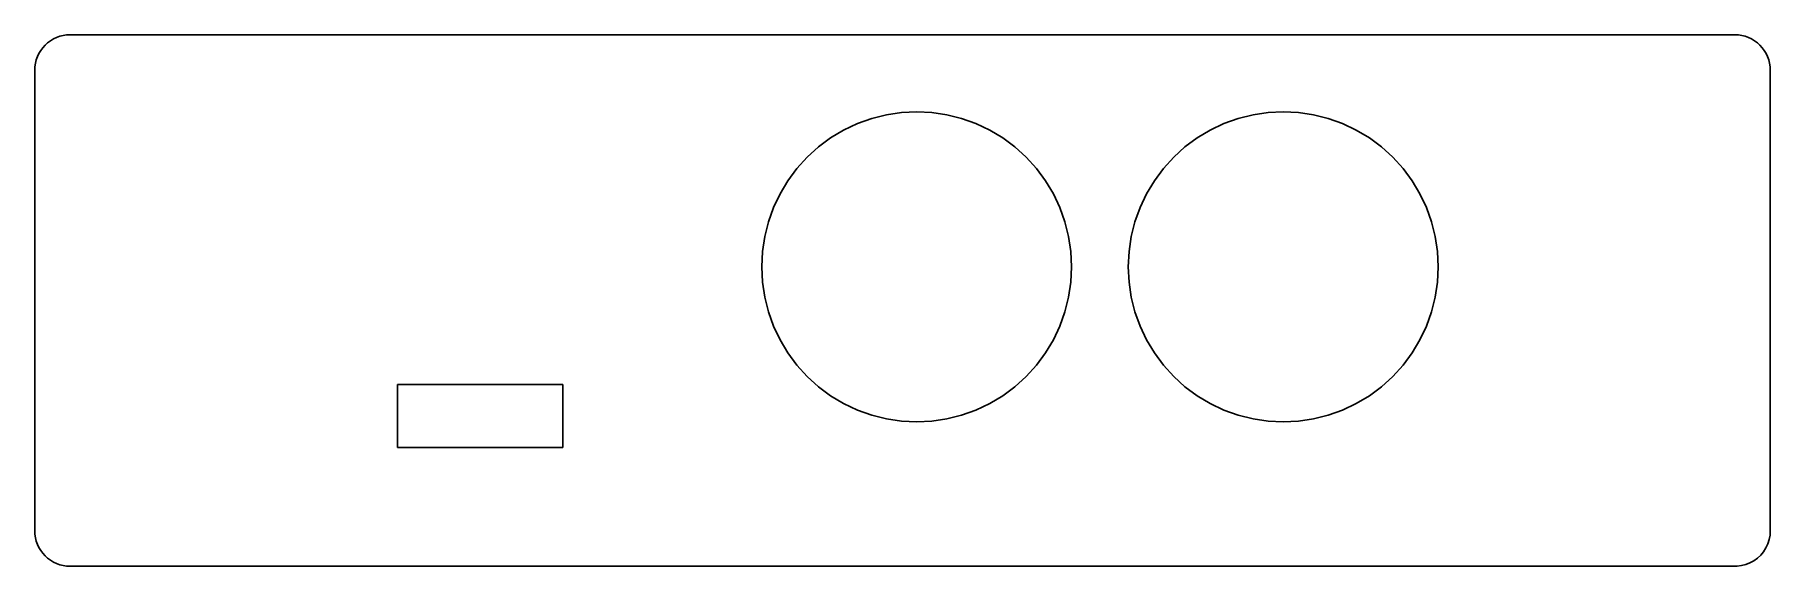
# Model space of a CAD drawing. Header units: metres. Extents: x 0 to 98, y 0 to 30.
import ezdxf

# ---------------------------------------------------------------- set-up
doc = ezdxf.new("R2010")
doc.units = ezdxf.units.M

msp = doc.modelspace()

# ---------------------------------------------------------------- linework, layer by layer
for p, q in [((0.586, 29.414), (0.454, 29.269)), ((0.731, 29.546), (0.586, 29.414)), ((0.889, 29.663), (0.731, 29.546)), ((1.057, 29.764), (0.889, 29.663)), ((1.235, 29.848), (1.057, 29.764)), ((1.419, 29.914), (1.235, 29.848)), ((1.61, 29.962), (1.419, 29.914)), ((1.804, 29.99), (1.61, 29.962)), ((2, 30), (1.804, 29.99)), ((96, 30), (2, 30)), ((96.196, 29.99), (96, 30)), ((96.39, 29.962), (96.196, 29.99)), ((96.581, 29.914), (96.39, 29.962)), ((96.765, 29.848), (96.581, 29.914)), ((96.943, 29.764), (96.765, 29.848)), ((97.111, 29.663), (96.943, 29.764)), ((97.269, 29.546), (97.111, 29.663)), ((97.414, 29.414), (97.269, 29.546)), ((97.546, 29.269), (97.414, 29.414)), ((0.086, 28.581), (0.038, 28.39)), ((0.152, 28.765), (0.086, 28.581)), ((0.236, 28.943), (0.152, 28.765)), ((0.337, 29.111), (0.236, 28.943)), ((0.454, 29.269), (0.337, 29.111)), ((97.663, 29.111), (97.546, 29.269)), ((97.764, 28.943), (97.663, 29.111)), ((97.848, 28.765), (97.764, 28.943)), ((97.914, 28.581), (97.848, 28.765)), ((97.962, 28.39), (97.914, 28.581)), ((0.01, 28.196), (0, 28)), ((0, 28), (0, 2)), ((0.038, 28.39), (0.01, 28.196)), ((97.99, 28.196), (97.962, 28.39)), ((98, 28), (97.99, 28.196)), ((98, 2), (98, 28)), ((47.26, 25.273), (48.093, 25.482)), ((48.093, 25.482), (48.942, 25.608)), ((48.942, 25.608), (49.8, 25.65)), ((49.8, 25.65), (50.658, 25.608)), ((50.658, 25.608), (51.507, 25.482)), ((51.507, 25.482), (52.34, 25.273)), ((67.96, 25.273), (68.793, 25.482)), ((68.793, 25.482), (69.642, 25.608)), ((69.642, 25.608), (70.5, 25.65)), ((70.5, 25.65), (71.358, 25.608)), ((71.358, 25.608), (72.207, 25.482)), ((72.207, 25.482), (73.04, 25.273)), ((44.939, 24.175), (45.675, 24.617)), ((45.675, 24.617), (46.452, 24.984)), ((46.452, 24.984), (47.26, 25.273)), ((52.34, 25.273), (53.148, 24.984)), ((53.148, 24.984), (53.925, 24.617)), ((53.925, 24.617), (54.661, 24.175)), ((65.639, 24.175), (66.375, 24.617)), ((66.375, 24.617), (67.151, 24.984)), ((67.151, 24.984), (67.96, 25.273)), ((73.04, 25.273), (73.849, 24.984)), ((73.849, 24.984), (74.625, 24.617)), ((74.625, 24.617), (75.361, 24.175)), ((43.613, 23.087), (44.249, 23.664)), ((44.249, 23.664), (44.939, 24.175)), ((54.661, 24.175), (55.351, 23.664)), ((55.351, 23.664), (55.987, 23.087)), ((64.313, 23.087), (64.949, 23.664)), ((64.949, 23.664), (65.639, 24.175)), ((75.361, 24.175), (76.051, 23.664)), ((76.051, 23.664), (76.687, 23.087)), ((43.036, 22.451), (43.613, 23.087)), ((55.987, 23.087), (56.564, 22.451)), ((63.736, 22.451), (64.313, 23.087)), ((76.687, 23.087), (77.264, 22.451)), ((42.083, 21.025), (42.525, 21.761)), ((42.525, 21.761), (43.036, 22.451)), ((56.564, 22.451), (57.075, 21.761)), ((57.075, 21.761), (57.517, 21.025)), ((62.783, 21.025), (63.225, 21.761)), ((63.225, 21.761), (63.736, 22.451)), ((77.264, 22.451), (77.775, 21.761)), ((77.775, 21.761), (78.217, 21.025)), ((41.716, 20.248), (42.083, 21.025)), ((57.517, 21.025), (57.884, 20.248)), ((62.416, 20.248), (62.783, 21.025)), ((78.217, 21.025), (78.584, 20.248)), ((41.427, 19.44), (41.716, 20.248)), ((57.884, 20.248), (58.173, 19.44)), ((62.127, 19.44), (62.416, 20.248)), ((78.584, 20.248), (78.873, 19.44)), ((41.218, 18.607), (41.427, 19.44)), ((58.173, 19.44), (58.382, 18.607)), ((61.918, 18.607), (62.127, 19.44)), ((78.873, 19.44), (79.082, 18.607)), ((41.05, 16.9), (41.092, 17.758)), ((41.092, 17.758), (41.218, 18.607)), ((58.382, 18.607), (58.508, 17.758)), ((58.508, 17.758), (58.55, 16.9)), ((61.75, 16.9), (61.792, 17.758)), ((61.792, 17.758), (61.918, 18.607)), ((79.082, 18.607), (79.208, 17.758)), ((79.208, 17.758), (79.25, 16.9)), ((41.092, 16.042), (41.05, 16.9)), ((58.55, 16.9), (58.508, 16.042)), ((61.792, 16.042), (61.75, 16.9)), ((79.25, 16.9), (79.208, 16.042)), ((41.218, 15.193), (41.092, 16.042)), ((58.508, 16.042), (58.382, 15.193)), ((61.918, 15.193), (61.792, 16.042)), ((79.208, 16.042), (79.082, 15.193)), ((41.427, 14.36), (41.218, 15.193)), ((58.382, 15.193), (58.173, 14.36)), ((62.127, 14.36), (61.918, 15.193)), ((79.082, 15.193), (78.873, 14.36)), ((41.716, 13.552), (41.427, 14.36)), ((58.173, 14.36), (57.884, 13.552)), ((62.416, 13.552), (62.127, 14.36)), ((78.873, 14.36), (78.584, 13.552)), ((42.083, 12.775), (41.716, 13.552)), ((42.525, 12.039), (42.083, 12.775)), ((57.517, 12.775), (57.075, 12.039)), ((57.884, 13.552), (57.517, 12.775)), ((62.783, 12.775), (62.416, 13.552)), ((63.225, 12.039), (62.783, 12.775)), ((78.217, 12.775), (77.775, 12.039)), ((78.584, 13.552), (78.217, 12.775)), ((43.036, 11.349), (42.525, 12.039)), ((57.075, 12.039), (56.564, 11.349)), ((63.736, 11.349), (63.225, 12.039)), ((77.775, 12.039), (77.264, 11.349)), ((43.613, 10.713), (43.036, 11.349)), ((56.564, 11.349), (55.987, 10.713)), ((64.313, 10.713), (63.736, 11.349)), ((77.264, 11.349), (76.687, 10.713)), ((20.48, 6.7), (20.48, 10.26)), ((20.48, 10.26), (29.82, 10.26)), ((29.82, 10.26), (29.82, 6.7)), ((44.249, 10.136), (43.613, 10.713)), ((44.939, 9.625), (44.249, 10.136)), ((55.351, 10.136), (54.661, 9.625)), ((55.987, 10.713), (55.351, 10.136)), ((64.949, 10.136), (64.313, 10.713)), ((65.639, 9.625), (64.949, 10.136)), ((76.051, 10.136), (75.361, 9.625)), ((76.687, 10.713), (76.051, 10.136)), ((45.675, 9.183), (44.939, 9.625)), ((46.452, 8.816), (45.675, 9.183)), ((53.925, 9.183), (53.148, 8.816)), ((54.661, 9.625), (53.925, 9.183)), ((66.375, 9.183), (65.639, 9.625)), ((67.151, 8.816), (66.375, 9.183)), ((74.625, 9.183), (73.849, 8.816)), ((75.361, 9.625), (74.625, 9.183)), ((47.26, 8.527), (46.452, 8.816)), ((48.093, 8.318), (47.26, 8.527)), ((48.942, 8.192), (48.093, 8.318)), ((49.8, 8.15), (48.942, 8.192)), ((50.658, 8.192), (49.8, 8.15)), ((51.507, 8.318), (50.658, 8.192)), ((52.34, 8.527), (51.507, 8.318)), ((53.148, 8.816), (52.34, 8.527)), ((67.96, 8.527), (67.151, 8.816)), ((68.793, 8.318), (67.96, 8.527)), ((69.642, 8.192), (68.793, 8.318)), ((70.5, 8.15), (69.642, 8.192)), ((71.358, 8.192), (70.5, 8.15)), ((72.207, 8.318), (71.358, 8.192)), ((73.04, 8.527), (72.207, 8.318)), ((73.849, 8.816), (73.04, 8.527)), ((29.82, 6.7), (20.48, 6.7)), ((0, 2), (0.01, 1.804)), ((97.984, 1.749), (98, 2)), ((0.01, 1.804), (0.038, 1.61)), ((0.038, 1.61), (0.086, 1.419)), ((0.086, 1.419), (0.152, 1.235)), ((0.152, 1.235), (0.236, 1.057)), ((0.236, 1.057), (0.337, 0.889)), ((97.618, 0.824), (97.753, 1.036)), ((97.753, 1.036), (97.86, 1.264)), ((97.86, 1.264), (97.937, 1.503)), ((97.937, 1.503), (97.984, 1.749)), ((0.337, 0.889), (0.454, 0.731)), ((0.454, 0.731), (0.586, 0.586)), ((0.586, 0.586), (0.731, 0.454)), ((0.731, 0.454), (0.889, 0.337)), ((0.889, 0.337), (1.057, 0.236)), ((1.057, 0.236), (1.235, 0.152)), ((1.235, 0.152), (1.419, 0.086)), ((1.419, 0.086), (1.61, 0.038)), ((1.61, 0.038), (1.804, 0.01)), ((1.804, 0.01), (2, 0)), ((2, 0), (96.126, 0.004)), ((96.126, 0.004), (96.375, 0.035)), ((96.375, 0.035), (96.618, 0.098)), ((96.618, 0.098), (96.852, 0.19)), ((96.852, 0.19), (97.072, 0.311)), ((97.072, 0.311), (97.275, 0.459)), ((97.275, 0.459), (97.458, 0.631)), ((97.458, 0.631), (97.618, 0.824))]:
    msp.add_line(p, q)

doc.saveas('drawing.dxf')
